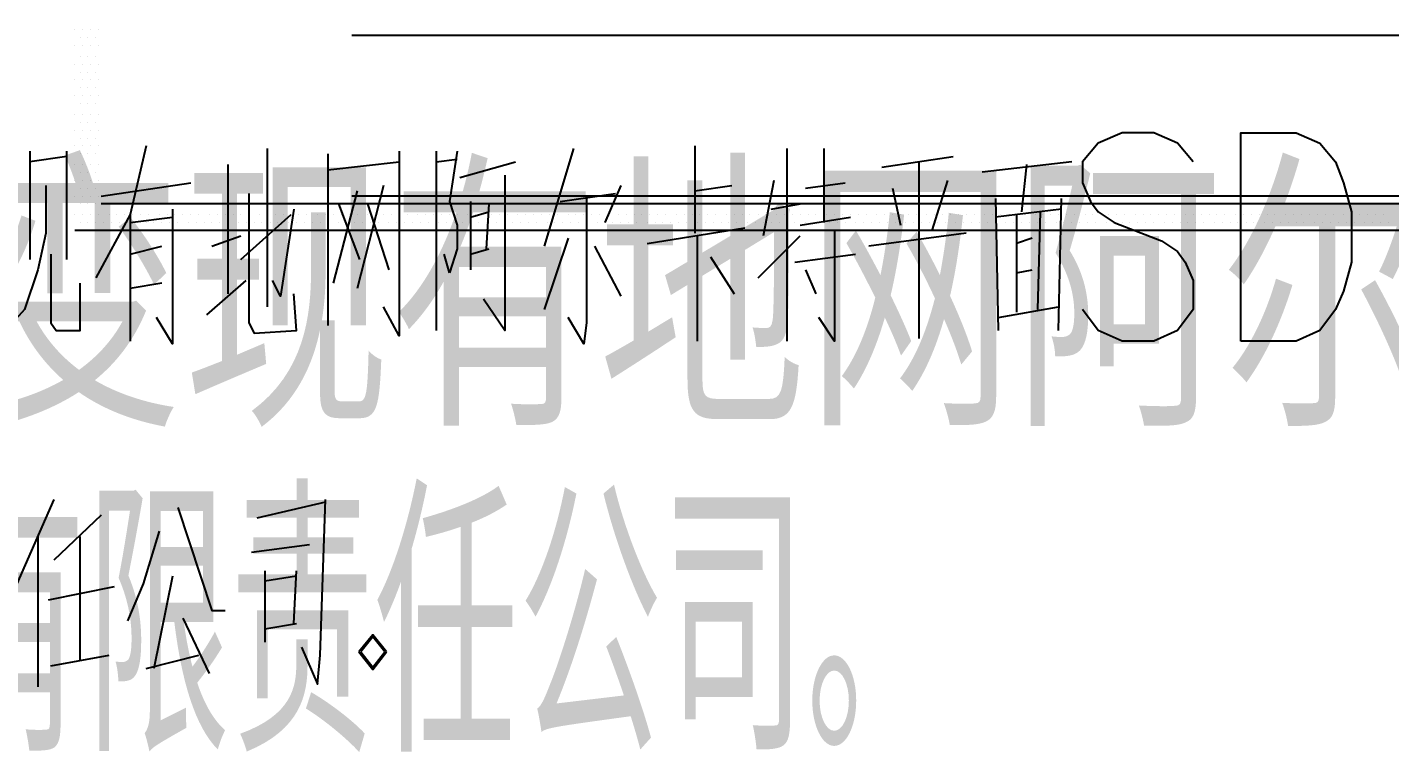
# Model space of a CAD drawing. Header units: metres. Extents: x 17 to 1264, y 17 to 859.
# Drawn here: x 167.9 to 242.3, y 111.5 to 151.1 of the extents above; entities that cross this region are included whole.
import ezdxf

# ---------------------------------------------------------------- set-up
doc = ezdxf.new("R2010")
doc.units = ezdxf.units.M
for name, color, linetype in [('LINES', 7, 'Continuous'), ('POLYLINES', 4, 'Continuous'), ('RECTS', 7, 'Continuous'), ('TEXTS', 3, 'Continuous')]:
    doc.layers.add(name, color=color, linetype=linetype)

msp = doc.modelspace()

# ---------------------------------------------------------------- linework, layer by layer
at = {"layer": 'LINES'}
for p, q in [((170.49, 150.91), (170.49, 150.91)), ((170.78, 150.48), (170.78, 150.48)), ((170.92, 150.91), (170.92, 150.91)), ((171.21, 150.48), (171.21, 150.48)), ((171.35, 150.91), (171.35, 150.91)), ((171.64, 150.48), (171.64, 150.48)), ((171.79, 150.91), (171.79, 150.91)), ((170.49, 150.05), (170.49, 150.05)), ((170.92, 150.05), (170.92, 150.05)), ((171.35, 150.05), (171.35, 150.05)), ((171.79, 150.05), (171.79, 150.05)), ((170.49, 149.04), (170.49, 149.04)), ((170.78, 149.47), (170.78, 149.47)), ((170.92, 149.04), (170.92, 149.04)), ((171.21, 149.47), (171.21, 149.47)), ((171.35, 149.04), (171.35, 149.04)), ((171.64, 149.47), (171.64, 149.47)), ((171.79, 149.04), (171.79, 149.04)), ((170.49, 148.18), (170.49, 148.18)), ((170.78, 148.61), (170.78, 148.61)), ((170.92, 148.18), (170.92, 148.18)), ((171.21, 148.61), (171.21, 148.61)), ((171.35, 148.18), (171.35, 148.18)), ((171.64, 148.61), (171.64, 148.61)), ((171.79, 148.18), (171.79, 148.18)), ((170.49, 147.31), (170.49, 147.31)), ((170.78, 147.74), (170.78, 147.74)), ((170.92, 147.31), (170.92, 147.31)), ((171.21, 147.74), (171.21, 147.74)), ((171.35, 147.31), (171.35, 147.31)), ((171.64, 147.74), (171.64, 147.74)), ((171.79, 147.31), (171.79, 147.31)), ((170.78, 146.88), (170.78, 146.88)), ((171.21, 146.88), (171.21, 146.88)), ((171.64, 146.88), (171.64, 146.88)), ((170.49, 146.3), (170.49, 146.3)), ((170.78, 145.87), (170.78, 145.87)), ((170.92, 146.3), (170.92, 146.3)), ((171.21, 145.87), (171.21, 145.87)), ((171.35, 146.3), (171.35, 146.3)), ((171.64, 145.87), (171.64, 145.87)), ((171.79, 146.3), (171.79, 146.3)), ((170.49, 145.44), (170.49, 145.44)), ((170.92, 145.44), (170.92, 145.44)), ((171.35, 145.44), (171.35, 145.44)), ((171.79, 145.44), (171.79, 145.44)), ((170.49, 144.58), (170.49, 144.58)), ((170.78, 145.01), (170.78, 145.01)), ((170.92, 144.58), (170.92, 144.58)), ((171.21, 145.01), (171.21, 145.01)), ((171.35, 144.58), (171.35, 144.58)), ((171.64, 145.01), (171.64, 145.01)), ((171.79, 144.58), (171.79, 144.58)), ((181, 144.43), (181, 135.79)), ((197.71, 144.43), (196.12, 139.1)), ((204.33, 144.58), (204.33, 139.82)), ((209.37, 144.43), (209.37, 133.92)), ((211.39, 144.43), (211.39, 140.4)), ((168.04, 144.29), (168.04, 138.38)), ((170.06, 144), (168.04, 143.71)), ((170.06, 138.38), (170.06, 144.29)), ((170.49, 143.57), (170.49, 143.57)), ((170.78, 144.14), (170.78, 144.14)), ((170.92, 143.57), (170.92, 143.57)), ((171.21, 144.14), (171.21, 144.14)), ((171.35, 143.57), (171.35, 143.57)), ((171.64, 144.14), (171.64, 144.14)), ((171.79, 143.57), (171.79, 143.57)), ((178.84, 143.57), (178.84, 136.51)), ((184.31, 144.14), (184.31, 134.78)), ((184.31, 143.28), (188.2, 143.71)), ((190.22, 144.29), (190.22, 134.5)), ((190.22, 143.71), (191.37, 143.86)), ((191.51, 142.85), (194.54, 143.71)), ((214.55, 143.42), (218.44, 144)), ((216.57, 143.71), (216.57, 134.06)), ((224.92, 143.71), (220.03, 143.14)), ((222.19, 140.98), (222.47, 143.57)), ((170.78, 143.14), (170.78, 143.14)), ((171.21, 143.14), (171.21, 143.14)), ((171.64, 143.14), (171.64, 143.14)), ((170.49, 142.7), (170.49, 142.7)), ((170.78, 142.27), (170.78, 142.27)), ((170.92, 142.7), (170.92, 142.7)), ((171.21, 142.27), (171.21, 142.27)), ((171.35, 142.7), (171.35, 142.7)), ((171.64, 142.27), (171.64, 142.27)), ((171.79, 142.7), (171.79, 142.7)), ((171.93, 141.84), (176.83, 142.56)), ((185.9, 142.13), (184.6, 137.09)), ((187.34, 142.42), (185.9, 136.8)), ((200.3, 142.42), (199.43, 140.4)), ((204.33, 142.13), (206.35, 142.42)), ((208.65, 142.7), (208.07, 139.68)), ((210.38, 142.27), (212.54, 142.56)), ((215.13, 142.27), (215.56, 140.26)), ((217.29, 139.97), (218.15, 142.7)), ((170.49, 141.84), (170.49, 141.84)), ((170.78, 141.41), (170.78, 141.41)), ((170.92, 141.84), (170.92, 141.84)), ((171.21, 141.41), (171.21, 141.41)), ((171.35, 141.84), (171.35, 141.84)), ((171.64, 141.41), (171.64, 141.41)), ((171.79, 141.84), (171.79, 141.84)), ((172.07, 141.41), (172.07, 141.41)), ((172.51, 141.41), (172.51, 141.41)), ((172.94, 141.41), (172.94, 141.41)), ((173.37, 141.41), (173.37, 141.41)), ((173.95, 141.41), (173.95, 141.41)), ((174.38, 141.41), (174.38, 141.41)), ((174.81, 141.41), (174.81, 141.41)), ((175.24, 141.41), (175.24, 141.41)), ((175.67, 141.41), (175.67, 141.41)), ((176.11, 141.41), (176.11, 141.41)), ((176.68, 141.41), (176.68, 141.41)), ((177.11, 141.41), (177.11, 141.41)), ((177.55, 141.41), (177.55, 141.41)), ((177.98, 141.41), (177.98, 141.41)), ((178.41, 141.41), (178.41, 141.41)), ((178.84, 141.41), (178.84, 141.41)), ((179.42, 141.41), (179.42, 141.41)), ((179.85, 141.41), (179.85, 141.41)), ((180.28, 141.41), (180.28, 141.41)), ((180.71, 141.41), (180.71, 141.41)), ((181.15, 141.41), (181.15, 141.41)), ((181.58, 141.41), (181.58, 141.41)), ((182.15, 141.41), (182.15, 141.41)), ((182.59, 141.41), (182.59, 141.41)), ((183.02, 141.41), (183.02, 141.41)), ((183.45, 141.41), (183.45, 141.41)), ((183.88, 141.41), (183.88, 141.41)), ((184.31, 141.41), (184.31, 141.41)), ((184.89, 141.41), (184.89, 141.41)), ((184.89, 141.41), (186.04, 138.38)), ((185.32, 141.41), (185.32, 141.41)), ((185.75, 141.41), (185.75, 141.41)), ((186.19, 141.41), (186.19, 141.41)), ((186.47, 141.41), (187.63, 137.81)), ((186.62, 141.41), (186.62, 141.41)), ((187.05, 141.41), (187.05, 141.41)), ((187.63, 141.41), (187.63, 141.41)), ((188.06, 141.41), (188.06, 141.41)), ((188.49, 141.41), (188.49, 141.41)), ((188.92, 141.41), (188.92, 141.41)), ((189.35, 141.41), (189.35, 141.41)), ((189.79, 141.41), (189.79, 141.41)), ((190.36, 141.41), (190.36, 141.41)), ((190.79, 141.41), (190.79, 141.41)), ((191.23, 141.41), (191.23, 141.41)), ((191.66, 141.41), (191.66, 141.41)), ((192.09, 141.55), (192.09, 137.81)), ((192.09, 141.41), (192.09, 141.41)), ((192.52, 141.41), (192.52, 141.41)), ((192.95, 141.41), (192.95, 141.41)), ((193.1, 141.41), (192.95, 138.96)), ((193.53, 141.41), (193.53, 141.41)), ((193.96, 141.41), (193.96, 141.41)), ((194.39, 141.41), (194.39, 141.41)), ((194.83, 141.41), (194.83, 141.41)), ((195.26, 141.41), (195.26, 141.41)), ((195.69, 141.41), (195.69, 141.41)), ((196.27, 141.41), (196.27, 141.41)), ((196.7, 141.41), (196.7, 141.41)), ((196.99, 141.55), (200.01, 141.98)), ((197.13, 141.41), (197.13, 141.41)), ((197.56, 141.41), (197.56, 141.41)), ((197.99, 141.41), (197.99, 141.41)), ((198.43, 141.41), (198.43, 141.41)), ((199, 141.41), (199, 141.41)), ((199.43, 141.41), (199.43, 141.41)), ((199.87, 141.41), (199.87, 141.41)), ((200.3, 141.41), (200.3, 141.41)), ((200.73, 141.41), (200.73, 141.41)), ((201.16, 141.41), (201.16, 141.41)), ((201.74, 141.41), (201.74, 141.41)), ((202.17, 141.41), (202.17, 141.41)), ((202.6, 141.41), (202.6, 141.41)), ((203.03, 141.41), (203.03, 141.41)), ((203.47, 141.41), (203.47, 141.41)), ((203.9, 141.41), (203.9, 141.41)), ((204.47, 141.41), (204.47, 141.41)), ((204.91, 141.41), (204.91, 141.41)), ((205.34, 141.41), (205.34, 141.41)), ((205.77, 141.41), (205.77, 141.41)), ((206.2, 141.41), (206.2, 141.41)), ((206.63, 141.41), (206.63, 141.41)), ((207.21, 141.41), (207.21, 141.41)), ((207.64, 141.41), (207.64, 141.41)), ((208.07, 141.41), (208.07, 141.41)), ((208.51, 141.41), (208.51, 141.41)), ((208.51, 141.12), (210.09, 141.41)), ((208.94, 141.41), (208.94, 141.41)), ((209.37, 141.41), (209.37, 141.41)), ((209.8, 141.41), (209.8, 141.41)), ((210.38, 141.41), (210.38, 141.41)), ((210.81, 141.41), (210.81, 141.41)), ((211.24, 141.41), (211.24, 141.41)), ((211.67, 141.41), (211.67, 141.41)), ((212.11, 141.41), (212.11, 141.41)), ((212.54, 141.41), (212.54, 141.41)), ((213.11, 141.41), (213.11, 141.41)), ((213.55, 141.41), (213.55, 141.41)), ((213.98, 141.41), (213.98, 141.41)), ((214.41, 141.41), (214.41, 141.41)), ((214.84, 141.41), (214.84, 141.41)), ((215.27, 141.41), (215.27, 141.41)), ((215.85, 141.41), (215.85, 141.41)), ((216.28, 141.41), (216.28, 141.41)), ((216.71, 141.41), (216.71, 141.41)), ((217.15, 141.41), (217.15, 141.41)), ((217.58, 141.41), (217.58, 141.41)), ((218.01, 141.41), (218.01, 141.41)), ((218.59, 141.41), (218.59, 141.41)), ((219.02, 141.41), (219.02, 141.41)), ((219.45, 141.41), (219.45, 141.41)), ((219.88, 141.41), (219.88, 141.41)), ((220.31, 141.41), (220.31, 141.41)), ((220.75, 141.7), (220.89, 134.5)), ((220.75, 141.41), (220.75, 141.41)), ((221.32, 141.41), (221.32, 141.41)), ((221.75, 141.41), (221.75, 141.41)), ((222.19, 141.41), (222.19, 141.41)), ((222.62, 141.41), (222.62, 141.41)), ((223.05, 141.41), (223.05, 141.41)), ((223.48, 141.41), (223.48, 141.41)), ((224.06, 141.41), (224.06, 141.41)), ((224.2, 134.5), (224.35, 141.7)), ((224.49, 141.41), (224.49, 141.41)), ((224.92, 141.41), (224.92, 141.41)), ((225.35, 141.41), (225.35, 141.41)), ((225.79, 141.41), (225.79, 141.41)), ((226.22, 141.41), (226.22, 141.41)), ((226.79, 141.41), (226.79, 141.41)), ((227.23, 141.41), (227.23, 141.41)), ((227.66, 141.41), (227.66, 141.41)), ((228.09, 141.41), (228.09, 141.41)), ((228.52, 141.41), (228.52, 141.41)), ((228.95, 141.41), (228.95, 141.41)), ((229.39, 141.41), (229.39, 141.41)), ((229.96, 141.41), (229.96, 141.41)), ((230.39, 141.41), (230.39, 141.41)), ((230.83, 141.41), (230.83, 141.41)), ((231.26, 141.41), (231.26, 141.41)), ((231.69, 141.41), (231.69, 141.41)), ((232.12, 141.41), (232.12, 141.41)), ((232.7, 141.41), (232.7, 141.41)), ((233.13, 141.41), (233.13, 141.41)), ((233.56, 141.41), (233.56, 141.41)), ((233.99, 141.41), (233.99, 141.41)), ((234.43, 141.41), (234.43, 141.41)), ((234.86, 141.41), (234.86, 141.41)), ((235.43, 141.41), (235.43, 141.41)), ((235.87, 141.41), (235.87, 141.41)), ((236.3, 141.41), (236.3, 141.41)), ((236.73, 141.41), (236.73, 141.41)), ((237.16, 141.41), (237.16, 141.41)), ((237.59, 141.41), (237.59, 141.41)), ((238.17, 141.41), (238.17, 141.41)), ((238.6, 141.41), (238.6, 141.41)), ((239.03, 141.41), (239.03, 141.41)), ((239.47, 141.41), (239.47, 141.41)), ((239.9, 141.41), (239.9, 141.41)), ((240.33, 141.41), (240.33, 141.41)), ((240.91, 141.41), (240.91, 141.41)), ((241.34, 141.41), (241.34, 141.41)), ((241.77, 141.41), (241.77, 141.41)), ((242.2, 141.41), (242.2, 141.41)), ((170.49, 140.83), (170.49, 140.83)), ((170.92, 140.83), (170.92, 140.83)), ((171.35, 140.83), (171.35, 140.83)), ((171.79, 140.83), (171.79, 140.83)), ((172.36, 140.83), (172.36, 140.83)), ((172.79, 140.83), (172.79, 140.83)), ((173.23, 140.83), (173.23, 140.83)), ((173.51, 140.83), (173.51, 133.92)), ((173.51, 140.4), (175.82, 140.69)), ((173.66, 140.83), (173.66, 140.83)), ((174.09, 140.83), (174.09, 140.83)), ((174.52, 140.83), (174.52, 140.83)), ((175.1, 140.83), (175.1, 140.83)), ((175.53, 140.83), (175.53, 140.83)), ((175.96, 140.83), (175.96, 140.83)), ((176.39, 140.83), (176.39, 140.83)), ((176.83, 140.83), (176.83, 140.83)), ((177.26, 140.83), (177.26, 140.83)), ((177.83, 140.83), (177.83, 140.83)), ((178.27, 140.83), (178.27, 140.83)), ((178.7, 140.83), (178.7, 140.83)), ((179.13, 140.83), (179.13, 140.83)), ((179.56, 140.83), (179.56, 140.83)), ((179.56, 138.38), (182.3, 140.83)), ((179.99, 140.83), (179.99, 140.83)), ((180.57, 140.83), (180.57, 140.83)), ((181, 140.83), (181, 140.83)), ((181.43, 140.83), (181.43, 140.83)), ((181.87, 140.83), (181.87, 140.83)), ((182.3, 140.83), (182.3, 140.83)), ((182.73, 140.83), (182.73, 140.83)), ((183.16, 140.83), (183.16, 140.83)), ((183.74, 140.83), (183.74, 140.83)), ((184.17, 140.83), (184.17, 140.83)), ((184.6, 140.83), (184.6, 140.83)), ((185.03, 140.83), (185.03, 140.83)), ((185.47, 140.83), (185.47, 140.83)), ((185.9, 140.83), (185.9, 140.83)), ((186.47, 140.83), (186.47, 140.83)), ((186.91, 140.83), (186.91, 140.83)), ((187.34, 140.83), (187.34, 140.83)), ((187.77, 140.83), (187.77, 140.83)), ((188.2, 140.83), (188.2, 140.83)), ((188.63, 140.83), (188.63, 140.83)), ((189.21, 140.83), (189.21, 140.83)), ((189.64, 140.83), (189.64, 140.83)), ((190.07, 140.83), (190.07, 140.83)), ((190.51, 140.83), (190.51, 140.83)), ((190.94, 140.83), (190.94, 140.83)), ((191.37, 140.83), (191.37, 140.83)), ((191.95, 140.83), (191.95, 140.83)), ((192.09, 140.69), (193.1, 140.98)), ((192.38, 140.83), (192.38, 140.83)), ((192.81, 140.83), (192.81, 140.83)), ((193.24, 140.83), (193.24, 140.83)), ((193.67, 140.83), (193.67, 140.83)), ((194.11, 140.83), (194.11, 140.83)), ((194.68, 140.83), (194.68, 140.83)), ((195.11, 140.83), (195.11, 140.83)), ((195.55, 140.83), (195.55, 140.83)), ((195.98, 140.83), (195.98, 140.83)), ((196.41, 140.83), (196.41, 140.83)), ((196.84, 140.83), (196.84, 140.83)), ((197.42, 140.83), (197.42, 140.83)), ((197.85, 140.83), (197.85, 140.83)), ((198.28, 140.83), (198.28, 140.83)), ((198.71, 140.83), (198.71, 140.83)), ((199.15, 140.83), (199.15, 140.83)), ((199.58, 140.83), (199.58, 140.83)), ((200.15, 140.83), (200.15, 140.83)), ((200.59, 140.83), (200.59, 140.83)), ((201.02, 140.83), (201.02, 140.83)), ((201.45, 140.83), (201.45, 140.83)), ((201.88, 140.83), (201.88, 140.83)), ((202.31, 140.83), (202.31, 140.83)), ((202.75, 140.83), (202.75, 140.83)), ((203.32, 140.83), (203.32, 140.83)), ((203.75, 140.83), (203.75, 140.83)), ((204.19, 140.83), (204.19, 140.83)), ((204.62, 140.83), (204.62, 140.83)), ((205.05, 140.83), (205.05, 140.83)), ((205.48, 140.83), (205.48, 140.83)), ((206.06, 140.83), (206.06, 140.83)), ((206.49, 140.83), (206.49, 140.83)), ((206.92, 140.83), (206.92, 140.83)), ((207.35, 140.83), (207.35, 140.83)), ((207.79, 140.83), (207.79, 140.83)), ((208.22, 140.83), (208.22, 140.83)), ((208.79, 140.83), (208.79, 140.83)), ((209.23, 140.83), (209.23, 140.83)), ((209.66, 140.83), (209.66, 140.83)), ((210.09, 140.83), (210.09, 140.83)), ((210.09, 140.26), (212.83, 140.69)), ((210.52, 140.83), (210.52, 140.83)), ((210.95, 140.83), (210.95, 140.83)), ((211.53, 140.83), (211.53, 140.83)), ((211.96, 140.83), (211.96, 140.83)), ((212.39, 140.83), (212.39, 140.83)), ((212.83, 140.83), (212.83, 140.83)), ((213.26, 140.83), (213.26, 140.83)), ((213.69, 140.83), (213.69, 140.83)), ((214.27, 140.83), (214.27, 140.83)), ((214.7, 140.83), (214.7, 140.83)), ((215.13, 140.83), (215.13, 140.83)), ((215.56, 140.83), (215.56, 140.83)), ((215.99, 140.83), (215.99, 140.83)), ((216.43, 140.83), (216.43, 140.83)), ((217, 140.83), (217, 140.83)), ((217.43, 140.83), (217.43, 140.83)), ((217.87, 140.83), (217.87, 140.83)), ((218.3, 140.83), (218.3, 140.83)), ((218.73, 140.83), (218.73, 140.83)), ((219.16, 140.83), (219.16, 140.83)), ((219.59, 140.83), (219.59, 140.83)), ((220.17, 140.83), (220.17, 140.83)), ((220.6, 140.83), (220.6, 140.83)), ((224.35, 141.12), (220.75, 140.69)), ((221.03, 140.83), (221.03, 140.83)), ((221.47, 140.83), (221.47, 140.83)), ((221.9, 140.83), (221.9, 140.83)), ((221.9, 140.83), (221.9, 135.5)), ((222.33, 140.83), (222.33, 140.83)), ((222.91, 140.83), (222.91, 140.83)), ((223.19, 140.98), (223.05, 135.65)), ((223.34, 140.83), (223.34, 140.83)), ((223.77, 140.83), (223.77, 140.83)), ((224.2, 140.83), (224.2, 140.83)), ((224.63, 140.83), (224.63, 140.83)), ((225.07, 140.83), (225.07, 140.83)), ((225.64, 140.83), (225.64, 140.83)), ((226.07, 140.83), (226.07, 140.83)), ((226.51, 140.83), (226.51, 140.83)), ((226.94, 140.83), (226.94, 140.83)), ((227.37, 140.83), (227.37, 140.83)), ((227.8, 140.83), (227.8, 140.83)), ((228.38, 140.83), (228.38, 140.83)), ((228.81, 140.83), (228.81, 140.83)), ((229.24, 140.83), (229.24, 140.83)), ((229.67, 140.83), (229.67, 140.83)), ((230.11, 140.83), (230.11, 140.83)), ((230.54, 140.83), (230.54, 140.83)), ((231.11, 140.83), (231.11, 140.83)), ((231.55, 140.83), (231.55, 140.83)), ((231.98, 140.83), (231.98, 140.83)), ((232.41, 140.83), (232.41, 140.83)), ((232.84, 140.83), (232.84, 140.83)), ((233.27, 140.83), (233.27, 140.83)), ((233.85, 140.83), (233.85, 140.83)), ((234.28, 140.83), (234.28, 140.83)), ((234.71, 140.83), (234.71, 140.83)), ((235.15, 140.83), (235.15, 140.83)), ((235.58, 140.83), (235.58, 140.83)), ((236.01, 140.83), (236.01, 140.83)), ((236.59, 140.83), (236.59, 140.83)), ((237.02, 140.83), (237.02, 140.83)), ((237.45, 140.83), (237.45, 140.83)), ((237.88, 140.83), (237.88, 140.83)), ((238.31, 140.83), (238.31, 140.83)), ((238.75, 140.83), (238.75, 140.83)), ((239.18, 140.83), (239.18, 140.83)), ((239.75, 140.83), (239.75, 140.83)), ((240.19, 140.83), (240.19, 140.83)), ((240.62, 140.83), (240.62, 140.83)), ((241.05, 140.83), (241.05, 140.83)), ((241.48, 140.83), (241.48, 140.83)), ((241.91, 140.83), (241.91, 140.83)), ((170.78, 140.4), (170.78, 140.4)), ((171.21, 140.4), (171.21, 140.4)), ((171.64, 140.4), (171.64, 140.4)), ((172.07, 140.4), (172.07, 140.4)), ((172.51, 140.4), (172.51, 140.4)), ((172.94, 140.4), (172.94, 140.4)), ((173.37, 140.4), (173.37, 140.4)), ((173.95, 140.4), (173.95, 140.4)), ((174.38, 140.4), (174.38, 140.4)), ((174.81, 140.4), (174.81, 140.4)), ((175.24, 140.4), (175.24, 140.4)), ((175.67, 140.4), (175.67, 140.4)), ((176.11, 140.4), (176.11, 140.4)), ((176.68, 140.4), (176.68, 140.4)), ((177.11, 140.4), (177.11, 140.4)), ((177.55, 140.4), (177.55, 140.4)), ((177.98, 140.4), (177.98, 140.4)), ((178.41, 140.4), (178.41, 140.4)), ((178.84, 140.4), (178.84, 140.4)), ((179.42, 140.4), (179.42, 140.4)), ((179.85, 140.4), (179.85, 140.4)), ((180.28, 140.4), (180.28, 140.4)), ((180.71, 140.4), (180.71, 140.4)), ((181.15, 140.4), (181.15, 140.4)), ((181.58, 140.4), (181.58, 140.4)), ((182.15, 140.4), (182.15, 140.4)), ((182.59, 140.4), (182.59, 140.4)), ((183.02, 140.4), (183.02, 140.4)), ((183.45, 140.4), (183.45, 140.4)), ((183.88, 140.4), (183.88, 140.4)), ((184.31, 140.4), (184.31, 140.4)), ((184.89, 140.4), (184.89, 140.4)), ((185.32, 140.4), (185.32, 140.4)), ((185.75, 140.4), (185.75, 140.4)), ((186.19, 140.4), (186.19, 140.4)), ((186.62, 140.4), (186.62, 140.4)), ((187.05, 140.4), (187.05, 140.4)), ((187.63, 140.4), (187.63, 140.4)), ((188.06, 140.4), (188.06, 140.4)), ((188.49, 140.4), (188.49, 140.4)), ((188.92, 140.4), (188.92, 140.4)), ((189.35, 140.4), (189.35, 140.4)), ((189.79, 140.4), (189.79, 140.4)), ((190.36, 140.4), (190.36, 140.4)), ((190.79, 140.4), (190.79, 140.4)), ((191.23, 140.4), (191.23, 140.4)), ((191.66, 140.4), (191.66, 140.4)), ((192.09, 140.4), (192.09, 140.4)), ((192.52, 140.4), (192.52, 140.4)), ((192.95, 140.4), (192.95, 140.4)), ((193.53, 140.4), (193.53, 140.4)), ((193.96, 140.4), (193.96, 140.4)), ((194.39, 140.4), (194.39, 140.4)), ((194.83, 140.4), (194.83, 140.4)), ((195.26, 140.4), (195.26, 140.4)), ((195.69, 140.4), (195.69, 140.4)), ((196.27, 140.4), (196.27, 140.4)), ((196.7, 140.4), (196.7, 140.4)), ((197.13, 140.4), (197.13, 140.4)), ((197.56, 140.4), (197.56, 140.4)), ((197.99, 140.4), (197.99, 140.4)), ((198.43, 140.4), (198.43, 140.4)), ((199, 140.4), (199, 140.4)), ((199.43, 140.4), (199.43, 140.4)), ((199.87, 140.4), (199.87, 140.4)), ((200.3, 140.4), (200.3, 140.4)), ((200.73, 140.4), (200.73, 140.4)), ((201.16, 140.4), (201.16, 140.4)), ((201.74, 140.4), (201.74, 140.4)), ((201.74, 139.25), (207.07, 140.11)), ((202.17, 140.4), (202.17, 140.4)), ((202.6, 140.4), (202.6, 140.4)), ((203.03, 140.4), (203.03, 140.4)), ((203.47, 140.4), (203.47, 140.4)), ((203.9, 140.4), (203.9, 140.4)), ((204.47, 140.4), (204.47, 140.4)), ((204.91, 140.4), (204.91, 140.4)), ((205.34, 140.4), (205.34, 140.4)), ((205.77, 140.4), (205.77, 140.4)), ((206.2, 140.4), (206.2, 140.4)), ((206.63, 140.4), (206.63, 140.4)), ((207.21, 140.4), (207.21, 140.4)), ((207.64, 140.4), (207.64, 140.4)), ((208.07, 140.4), (208.07, 140.4)), ((208.51, 140.4), (208.51, 140.4)), ((208.94, 140.4), (208.94, 140.4)), ((209.37, 140.4), (209.37, 140.4)), ((209.8, 140.4), (209.8, 140.4)), ((210.38, 140.4), (210.38, 140.4)), ((210.81, 140.4), (210.81, 140.4)), ((211.24, 140.4), (211.24, 140.4)), ((211.67, 140.4), (211.67, 140.4)), ((212.11, 140.4), (212.11, 140.4)), ((212.54, 140.4), (212.54, 140.4)), ((213.11, 140.4), (213.11, 140.4)), ((213.55, 140.4), (213.55, 140.4)), ((213.98, 140.4), (213.98, 140.4)), ((214.41, 140.4), (214.41, 140.4)), ((214.84, 140.4), (214.84, 140.4)), ((215.27, 140.4), (215.27, 140.4)), ((215.85, 140.4), (215.85, 140.4)), ((216.28, 140.4), (216.28, 140.4)), ((216.71, 140.4), (216.71, 140.4)), ((217.15, 140.4), (217.15, 140.4)), ((217.58, 140.4), (217.58, 140.4)), ((218.01, 140.4), (218.01, 140.4)), ((218.59, 140.4), (218.59, 140.4)), ((219.02, 140.4), (219.02, 140.4)), ((219.45, 140.4), (219.45, 140.4)), ((219.88, 140.4), (219.88, 140.4)), ((220.31, 140.4), (220.31, 140.4)), ((220.75, 140.4), (220.75, 140.4)), ((221.32, 140.4), (221.32, 140.4)), ((221.75, 140.4), (221.75, 140.4)), ((222.19, 140.4), (222.19, 140.4)), ((222.62, 140.4), (222.62, 140.4)), ((223.05, 140.4), (223.05, 140.4)), ((223.48, 140.4), (223.48, 140.4)), ((224.06, 140.4), (224.06, 140.4)), ((224.49, 140.4), (224.49, 140.4)), ((224.92, 140.4), (224.92, 140.4)), ((225.35, 140.4), (225.35, 140.4)), ((225.79, 140.4), (225.79, 140.4)), ((226.22, 140.4), (226.22, 140.4)), ((226.79, 140.4), (226.79, 140.4)), ((227.23, 140.4), (227.23, 140.4)), ((227.66, 140.4), (227.66, 140.4)), ((228.09, 140.4), (228.09, 140.4)), ((228.52, 140.4), (228.52, 140.4)), ((228.95, 140.4), (228.95, 140.4)), ((229.39, 140.4), (229.39, 140.4)), ((229.96, 140.4), (229.96, 140.4)), ((230.39, 140.4), (230.39, 140.4)), ((230.83, 140.4), (230.83, 140.4)), ((231.26, 140.4), (231.26, 140.4)), ((231.69, 140.4), (231.69, 140.4)), ((232.12, 140.4), (232.12, 140.4)), ((232.7, 140.4), (232.7, 140.4)), ((233.13, 140.4), (233.13, 140.4)), ((233.56, 140.4), (233.56, 140.4)), ((233.99, 140.4), (233.99, 140.4)), ((234.43, 140.4), (234.43, 140.4)), ((234.86, 140.4), (234.86, 140.4)), ((235.43, 140.4), (235.43, 140.4)), ((235.87, 140.4), (235.87, 140.4)), ((236.3, 140.4), (236.3, 140.4)), ((236.73, 140.4), (236.73, 140.4)), ((237.16, 140.4), (237.16, 140.4)), ((237.59, 140.4), (237.59, 140.4)), ((238.17, 140.4), (238.17, 140.4)), ((238.6, 140.4), (238.6, 140.4)), ((239.03, 140.4), (239.03, 140.4)), ((239.47, 140.4), (239.47, 140.4)), ((239.9, 140.4), (239.9, 140.4)), ((240.33, 140.4), (240.33, 140.4)), ((240.91, 140.4), (240.91, 140.4)), ((241.34, 140.4), (241.34, 140.4)), ((241.77, 140.4), (241.77, 140.4)), ((242.2, 140.4), (242.2, 140.4)), ((173.51, 138.67), (175.24, 139.1)), ((177.98, 139.1), (179.56, 139.68)), ((197.42, 139.54), (196.12, 135.65)), ((198.86, 139.1), (200.3, 136.37)), ((204.47, 139.68), (204.47, 133.92)), ((207.79, 137.38), (210.09, 139.68)), ((219.16, 139.82), (213.83, 139.1)), ((222.76, 139.54), (221.9, 139.25)), ((190.94, 137.66), (190.65, 138.67)), ((192.09, 138.67), (193.1, 138.96)), ((205.19, 138.53), (206.49, 136.51)), ((209.8, 138.24), (213.11, 138.67)), ((210.38, 137.81), (210.95, 136.51)), ((221.9, 137.66), (222.76, 137.81)), ((175.24, 137.09), (173.51, 136.8)), ((177.69, 135.36), (179.85, 137.23)), ((220.89, 135.22), (224.2, 135.79)), ((169.34, 125.28), (167.32, 120.67)), ((184.17, 125.14), (180.43, 124.27)), ((171.93, 124.42), (169.34, 121.97)), ((168.47, 123.26), (168.47, 115.06)), ((170.78, 116.5), (170.78, 123.26)), ((180.14, 122.4), (183.31, 122.83)), ((180.86, 121.39), (180.86, 117.5)), ((182.44, 118.51), (182.59, 121.39)), ((169.05, 119.81), (172.65, 120.53)), ((175.82, 121.1), (174.81, 116.06)), ((182.59, 121.1), (180.86, 120.82)), ((176.39, 118.8), (177.83, 115.78)), ((180.86, 118.22), (182.59, 118.51)), ((169.19, 116.21), (172.36, 116.78)), ((174.38, 116.06), (177.26, 116.78))]:
    msp.add_line(p, q, dxfattribs=at)
at = {"layer": 'POLYLINES'}
for points in [[(231.55, 143.71), (230.68, 144.72), (229.39, 145.3), (227.66, 145.3), (226.36, 144.72), (225.5, 143.71), (225.5, 142.56), (225.93, 141.55), (226.36, 140.98), (227.23, 140.4), (229.82, 139.39), (230.68, 138.82), (231.11, 138.24), (231.55, 137.23), (231.55, 135.65), (230.68, 134.5), (229.39, 133.92), (227.66, 133.92), (226.36, 134.5), (225.5, 135.65)], [(234.14, 133.92), (234.14, 145.3), (237.16, 145.3), (238.46, 144.72), (239.32, 143.71), (239.75, 142.56), (240.19, 140.98), (240.19, 138.24), (239.75, 136.66), (239.32, 135.65), (238.46, 134.5), (237.16, 133.92), (234.14, 133.92)], [(174.38, 144.58), (173.51, 140.83), (171.64, 137.38)], [(188.2, 144.29), (188.2, 134.21), (187.34, 135.79)], [(191.37, 144.29), (190.94, 141.55), (191.37, 140.26), (191.37, 138.96), (190.94, 137.66)], [(193.96, 142.99), (193.96, 134.5), (192.81, 136.22)], [(168.91, 142.42), (168.91, 139.82), (168.47, 137.81), (167.75, 135.65), (166.46, 134.21)], [(179.99, 141.98), (179.99, 134.93), (180.28, 134.35), (182.59, 134.5), (182.44, 136.51)], [(198.43, 141.7), (198.43, 134.93), (198.28, 133.78), (197.42, 135.22)], [(175.82, 141.12), (175.82, 133.78), (174.95, 135.22)], [(182.44, 141.12), (181.72, 136.37), (181.29, 137.23)], [(211.96, 139.97), (211.96, 133.92), (211.1, 135.22)], [(169.19, 138.67), (169.19, 134.93), (169.48, 134.5), (170.78, 134.5), (170.78, 137.09)], [(182.87, 117.22), (183.74, 115.2), (183.88, 116.78), (184.17, 125.28)], [(176.11, 124.85), (177.98, 119.23), (178.7, 119.23)], [(175.1, 123.55), (174.23, 120.67), (173.37, 118.66)], [(187.51, 116.96), (186.76, 117.9), (186, 116.96)], [(187.42, 116.96), (186.76, 117.78), (186.1, 116.96)], [(186, 116.96), (186.76, 116.01), (187.51, 116.96)], [(186.1, 116.96), (186.76, 116.13), (187.42, 116.96)]]:
    msp.add_lwpolyline(points, dxfattribs=at)
at = {"layer": 'RECTS'}
for points in [[(170.49, 771.12), (342.57, 771.12), (342.57, 139.97), (170.49, 139.97)], [(171.93, 769.68), (341.13, 769.68), (341.13, 141.41), (171.93, 141.41)], [(185.61, 150.62), (327.31, 150.62), (327.31, 141.84), (185.61, 141.84)]]:
    msp.add_lwpolyline(points, dxfattribs=at)

# ---------------------------------------------------------------- texts
at = {"layer": 'TEXTS'}
for s, width, p in [('桃花江变现有地网阿尔卡特平面SDH设备TSS-320H（R21）扩容1×STM-64光接口板1块', 0.734297, (131.03, 130.59)), ('国网信通亿力科技有限责任公司。', 0.509028, (100.36, 112.82))]:
    msp.add_text(s, height=11.88, dxfattribs=dict(at, width=width)).set_placement(p)

doc.saveas('drawing.dxf')
